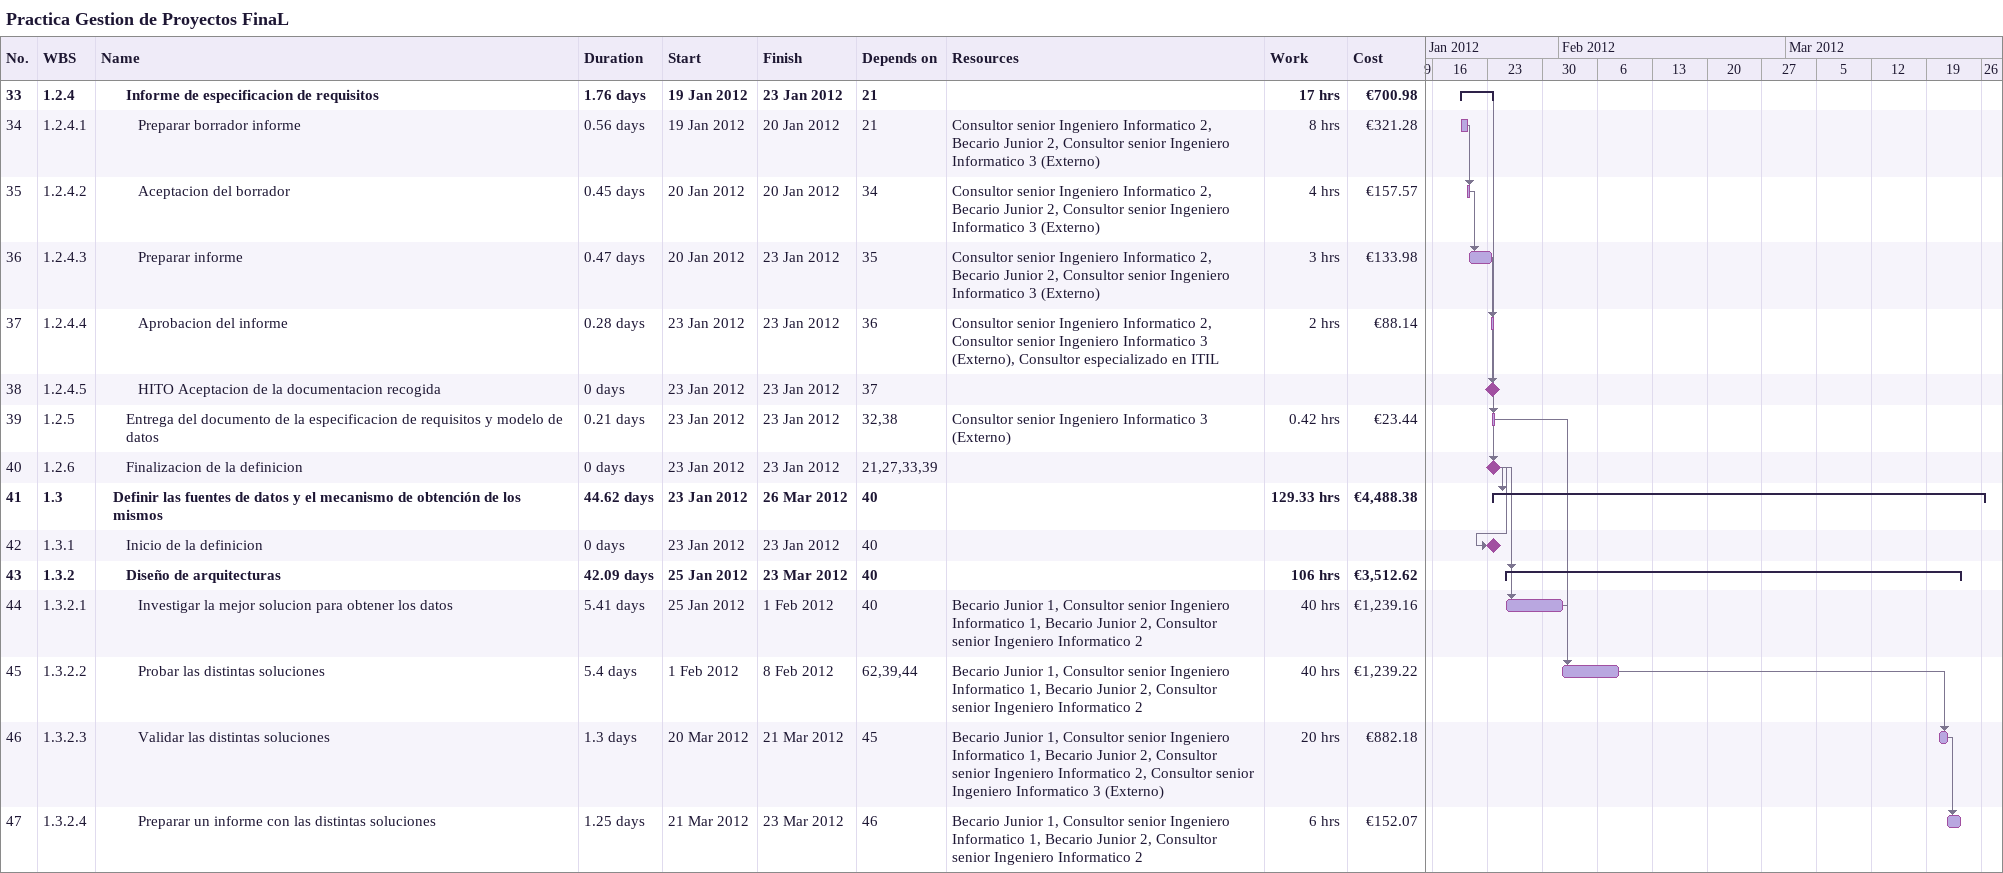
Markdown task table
Practica Gestion de Proyectos FinaL

| ID | WBS | Task | Duration | Start | Finish | Predecessors | Resources | Work (h) | Cost (€) |
|---|---|---|---|---|---|---|---|---|---|
| 33 | 1.2.4 | **Informe de especificacion de requisitos** | 1.76d | 2012-01-19 | 2012-01-23 | 21 |  | 17 | 700.98 |
| 34 | 1.2.4.1 | Preparar borrador informe | 0.56d | 2012-01-19 | 2012-01-20 | 21 | Consultor senior Ingeniero Informatico 2, Becario Junior 2, Consultor senior Ingeniero Informatico 3 (Externo) | 8 | 321.28 |
| 35 | 1.2.4.2 | Aceptacion del borrador | 0.45d | 2012-01-20 | 2012-01-20 | 34 | Consultor senior Ingeniero Informatico 2, Becario Junior 2, Consultor senior Ingeniero Informatico 3 (Externo) | 4 | 157.57 |
| 36 | 1.2.4.3 | Preparar informe | 0.47d | 2012-01-20 | 2012-01-23 | 35 | Consultor senior Ingeniero Informatico 2, Becario Junior 2, Consultor senior Ingeniero Informatico 3 (Externo) | 3 | 133.98 |
| 37 | 1.2.4.4 | Aprobacion del informe | 0.28d | 2012-01-23 | 2012-01-23 | 36 | Consultor senior Ingeniero Informatico 2, Consultor senior Ingeniero Informatico 3 (Externo), Consultor especializado en ITIL | 2 | 88.14 |
| 38 | 1.2.4.5 | HITO Aceptacion de la documentacion recogida | 0d | 2012-01-23 | 2012-01-23 | 37 |  |  |  |
| 39 | 1.2.5 | Entrega del documento de la especificacion de requisitos y modelo de datos | 0.21d | 2012-01-23 | 2012-01-23 | 32, 38 | Consultor senior Ingeniero Informatico 3 (Externo) | 0.42 | 23.44 |
| 40 | 1.2.6 | Finalizacion de la definicion | 0d | 2012-01-23 | 2012-01-23 | 21, 27, 33, 39 |  |  |  |
| 41 | 1.3 | **Definir las fuentes de datos y el mecanismo de obtención de los mismos** | 44.62d | 2012-01-23 | 2012-03-26 | 40 |  | 129.33 | 4488.38 |
| 42 | 1.3.1 | Inicio de la definicion | 0d | 2012-01-23 | 2012-01-23 | 40 |  |  |  |
| 43 | 1.3.2 | **Diseño de arquitecturas** | 42.09d | 2012-01-25 | 2012-03-23 | 40 |  | 106 | 3512.62 |
| 44 | 1.3.2.1 | Investigar la mejor solucion para obtener los datos | 5.41d | 2012-01-25 | 2012-02-01 | 40 | Becario Junior 1, Consultor senior Ingeniero Informatico 1, Becario Junior 2, Consultor senior Ingeniero Informatico 2 | 40 | 1239.16 |
| 45 | 1.3.2.2 | Probar las distintas soluciones | 5.4d | 2012-02-01 | 2012-02-08 | 62, 39, 44 | Becario Junior 1, Consultor senior Ingeniero Informatico 1, Becario Junior 2, Consultor senior Ingeniero Informatico 2 | 40 | 1239.22 |
| 46 | 1.3.2.3 | Validar las distintas soluciones | 1.3d | 2012-03-20 | 2012-03-21 | 45 | Becario Junior 1, Consultor senior Ingeniero Informatico 1, Becario Junior 2, Consultor senior Ingeniero Informatico 2, Consultor senior Ingeniero Informatico 3 (Externo) | 20 | 882.18 |
| 47 | 1.3.2.4 | Preparar un informe con las distintas soluciones | 1.25d | 2012-03-21 | 2012-03-23 | 46 | Becario Junior 1, Consultor senior Ingeniero Informatico 1, Becario Junior 2, Consultor senior Ingeniero Informatico 2 | 6 | 152.07 |
